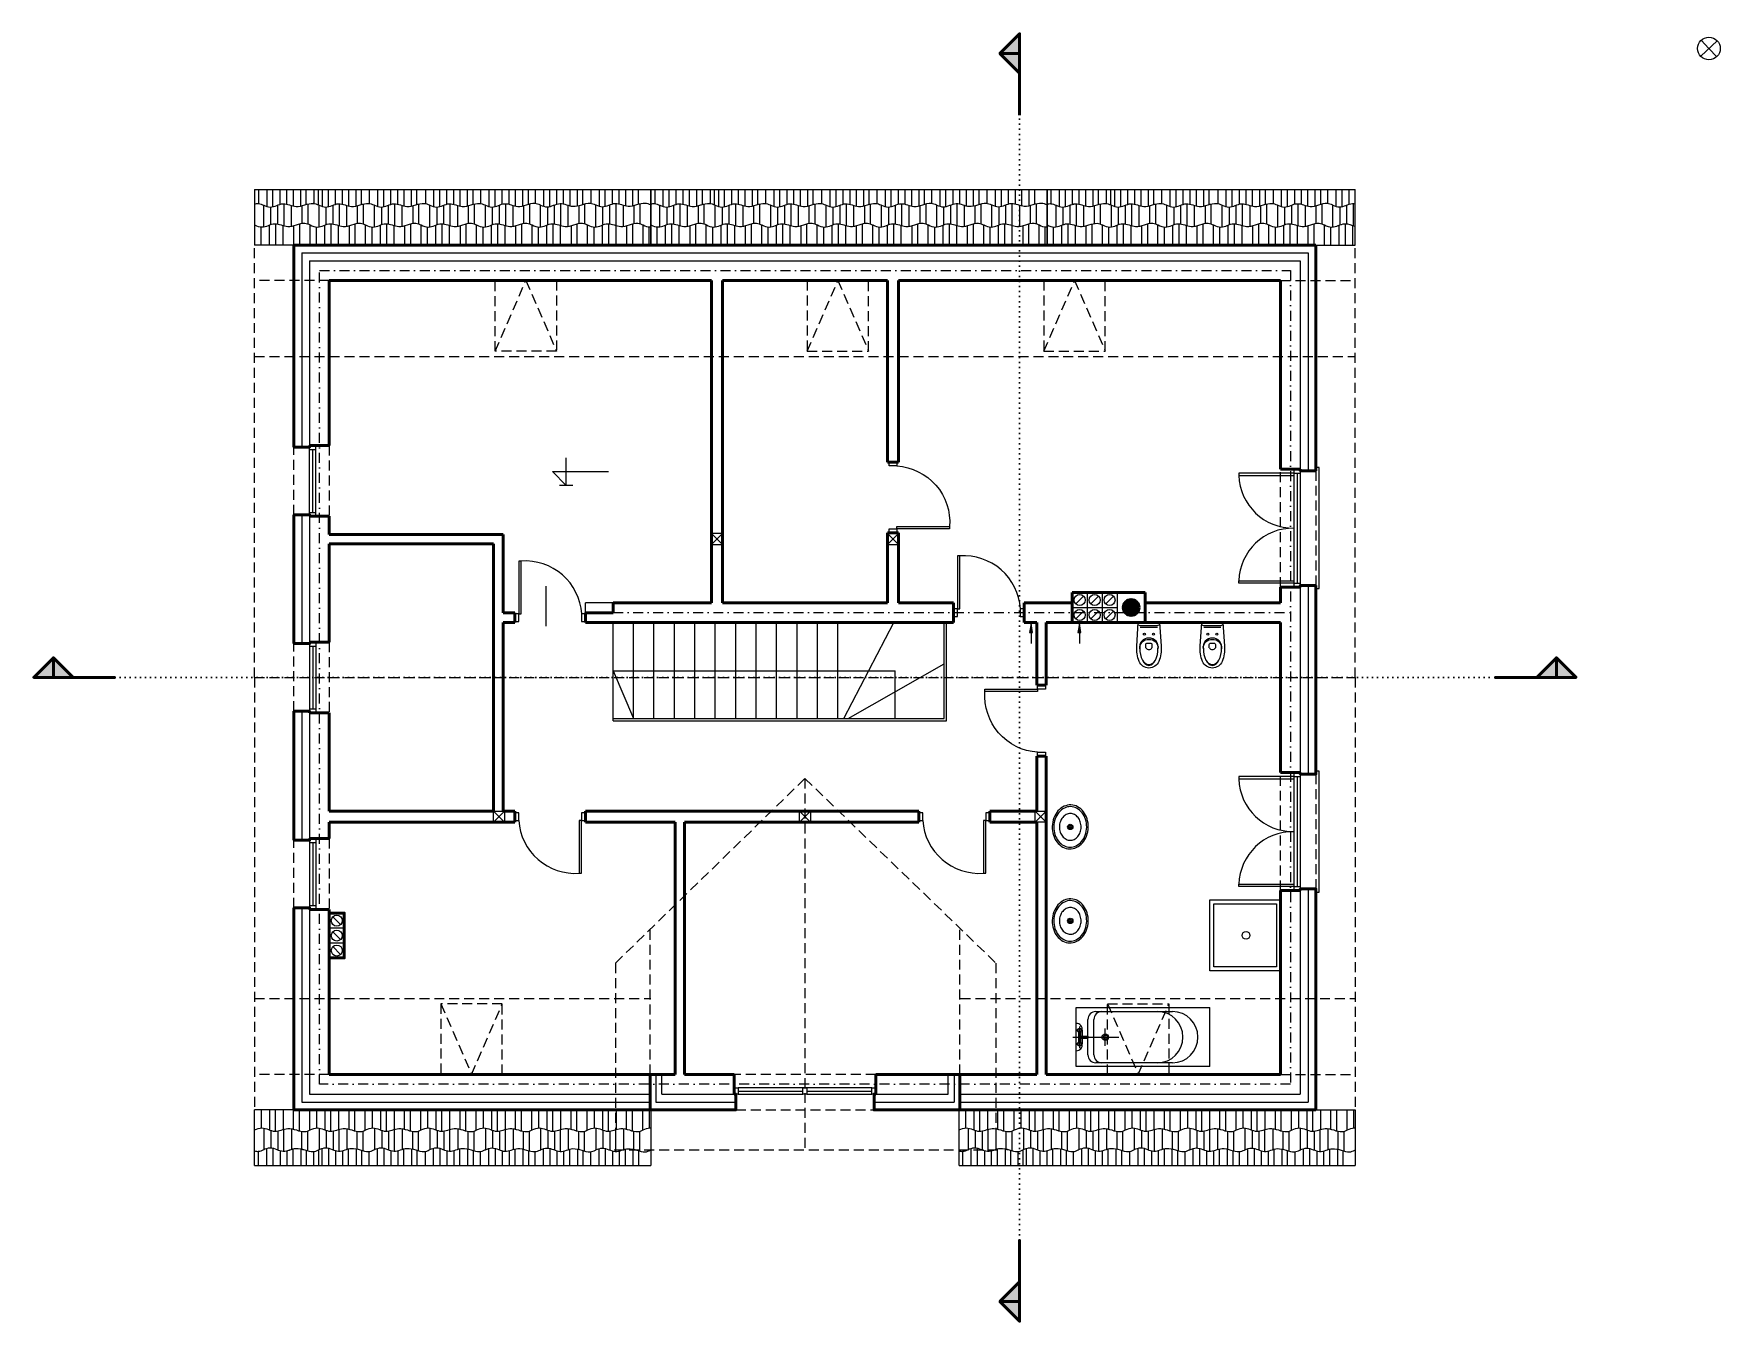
# Model space of a CAD drawing. Header units: millimetres. Extents: x 2435 to 7334, y 2827 to 6518.
# Drawn here: x 2435 to 4580, y 2827 to 4465 of the extents above; entities that cross this region are included whole.
import ezdxf

# ---------------------------------------------------------------- set-up
doc = ezdxf.new("R2010")
doc.units = ezdxf.units.MM
for name, pattern in [('DASHDOT', [25.4, 12.7, -6.35, 0, -6.35]), ('DASHED', [19.05, 12.7, -6.35]), ('DOT', [6.35, 0, -6.35])]:
    doc.linetypes.add(name, pattern=pattern)
doc.layers.add('A-meble', color=7, linetype='Continuous', lineweight=5, true_color=0x8a8a8a)
for name, color, linetype, lineweight in [('A-murowane', 6, 'Continuous', 50), ('A-osie', 7, 'DASHDOT', 5), ('A-p.widokowa', 5, 'Continuous', 15), ('A-p.widokowa-RefEdit0', 5, 'Continuous', 15), ('A-pod', 5, 'DASHED', 15), ('A-schody', 2, 'Continuous', 0), ('A-stolarka', 1, 'Continuous', 5), ('A-w.ocieplenie', 4, 'BATTING', 5), ('A-wykończenie', 4, 'Continuous', 5), ('A17_OPIS_WARSTW', 32, 'Continuous', 9), ('B-linia przekrojowa', 40, 'DOT', 30)]:
    doc.layers.add(name, color=color, linetype=linetype, lineweight=lineweight)
doc.layers.add('oznaczenia niedr', color=7, linetype='Continuous', lineweight=0, plot=False)
doc.layers.get('A17_OPIS_WARSTW').off()
doc.styles.add('APLUS', font='arial.ttf', dxfattribs={"width": 0.6})
doc.linetypes.add('BATTING', pattern='A,0.00254,-2.54,[134,ltypeshp.shx,S=2.54,R=0,X=-2.54,Y=0],-5.08,[134,ltypeshp.shx,S=2.54,R=180,X=2.54,Y=0],-2.54', length=10.16254)

# ---------------------------------------------------------------- blocks, each defined once
blk = doc.blocks.new('A$C4D3D61A9')
at = {"layer": 'A-stolarka'}
for points in [[(5, 5), (8, 5), (8, 72), (5, 72)], [(0, -5), (5, -5), (5, 5), (0, 5)], [(85, -5), (90, -5), (90, 5), (85, 5)]]:
    blk.add_lwpolyline(points, close=True, dxfattribs=at)
blk.add_arc((13.4, 0.4), 71.8, 3.6579, 94.2871, dxfattribs=at)
blk = doc.blocks.new('A$C386A056A')
at = {"layer": 'A-stolarka'}
for p, q in [((-25, 0), (-25, -90)), ((-17, 0), (-17, -90)), ((-25, -5), (-17, -5)), ((-21, -5), (-21, -85)), ((-25, -85), (-17, -85))]:
    blk.add_line(p, q, dxfattribs=at)
blk = doc.blocks.new('A$C228138E2')
at = {"layer": 'A-meble'}
for p, q in [((-2.4, -3.1), (2.2, -3.1)), ((-0.1, -5.4), (-0.1, -0.8))]:
    blk.add_line(p, q, dxfattribs=at)
at = {"layer": 'A-meble', "linetype": 'Continuous'}
for points in [[(-1, -31.1, 0.117634), (7.6, -29.3, 0.104469), (15.5, -23.4, 0.090016), (20.6, -14.7, 0.08192), (22.8, -3.8, 0.08192), (21.3, 7.2, 0.090016), (16.7, 16.1, 0.104469), (9.3, 22.6, 0.117634), (0.8, 24.9, 0.117634), (-7.8, 23.1, 0.104469), (-15.7, 17.2, 0.090016), (-20.8, 8.5, 0.08192), (-23, -2.4, 0.08192), (-21.5, -13.4, 0.090016), (-16.9, -22.4, 0.104469), (-9.5, -28.8, 0.117634)], [(-0.5, -28.9, 0.118622), (7.3, -27.1, 0.104678), (14.4, -21.6, 0.089562), (19, -13.5, 0.081185), (20.8, -3.4, 0.081185), (19.3, 6.7, 0.089562), (14.9, 14.9, 0.104678), (8, 20.7, 0.118622), (0.3, 22.7, 0.118622), (-7.5, 20.9, 0.104678), (-14.6, 15.3, 0.089562), (-19.2, 7.3, 0.081185), (-21, -2.8, 0.081185), (-19.5, -12.9, 0.089562), (-15.2, -21.1, 0.104678), (-8.2, -26.9, 0.118622)], [(-0.3, -20.1, 0.118283), (4.9, -18.9, 0.104607), (9.5, -15.2, 0.089718), (12.5, -9.9, 0.081436), (13.7, -3.3, 0.081436), (12.7, 3.4, 0.089718), (9.8, 8.8, 0.104607), (5.2, 12.6, 0.118283), (0.1, 13.9, 0.118283), (-5.1, 12.7, 0.104607), (-9.7, 9, 0.089718), (-12.7, 3.7, 0.081436), (-13.9, -3, 0.081436), (-12.9, -9.6, 0.089718), (-10, -15, 0.104607), (-5.4, -18.8, 0.118283)]]:
    blk.add_lwpolyline(points, format="xyb", close=True, dxfattribs=at)
at = {"layer": 'A-meble'}
for radius in [3.43, 2.29]:
    blk.add_circle((-0.1, -3.1), radius, dxfattribs=at)
blk = doc.blocks.new('A$C142B1280')
at = {"layer": 'A-stolarka'}
for p, q in [((-8, 150), (-8, 0)), ((-8, 145), (0, 145)), ((-4, 145), (-4, 5)), ((0, 150), (0, 0)), ((-8, 5), (0, 5))]:
    blk.add_line(p, q, dxfattribs=at)
blk = doc.blocks.new('A$C77EB5EB5')
at = {"layer": 'A-stolarka'}
for p, q in [((-5, 0), (-175, 0)), ((-175, -4), (-92.5, -4)), ((-175, -8), (-92.5, -8)), ((-87.5, -4), (-5, -4)), ((-87.5, -8), (-5, -8))]:
    blk.add_line(p, q, dxfattribs=at)
for points in [[(-180, 0), (-175, 0), (-175, -8), (-180, -8), (-180, 0)], [(-92.5, 0), (-87.5, 0), (-87.5, -8), (-92.5, -8), (-92.5, 0)], [(-5, 0), (0, 0), (0, -8), (-5, -8), (-5, 0)]]:
    blk.add_lwpolyline(points, dxfattribs=at)
blk = doc.blocks.new('A$C59F40237')
at = {"layer": 'A-p.widokowa-RefEdit0'}
for p, q in [((8.1, 25.6), (8.1, 2.6)), ((18.7, 25.6), (18.7, 0.2)), ((26.4, -1.5), (26.4, 25.6)), ((36.2, 25.6), (36.2, 0.7)), ((49.5, 1.1), (49.5, 25.6)), ((57, -1.2), (57, 25.6)), ((70.1, -0.2), (70.1, 25.6))]:
    blk.add_line(p, q, dxfattribs=at)
blk.add_open_spline([(0, 0), (3.1, 1.3), (11.6, 5), (25.6, -5.2), (40.3, 3.8), (49.5, 1.1), (53.2, 0), (56.8, -1.2), (62.8, -3.2), (68.4, -1), (70.6, 0)], degree=3, knots=[0, 0, 0, 0, 9.666865, 26.644915, 43.34195, 54.677882, 54.677882, 54.677882, 65.547939, 72.653896, 72.653896, 72.653896, 72.653896], dxfattribs=at)
blk = doc.blocks.new('A$C78BC5D11')
at = {"layer": 'A-p.widokowa'}
for p, q in [((0, 27.5), (0, 0)), ((9.1, 24.6), (9.1, 2.2)), ((17.8, 23.7), (17.8, -0.1)), ((25.5, -1.9), (25.5, 25.9)), ((35.3, 26.7), (35.3, 0.3)), ((48.6, 0.7), (48.6, 23.1)), ((56.1, -1.6), (56.1, 23.7))]:
    blk.add_line(p, q, dxfattribs=at)
blk.add_open_spline([(0, 0), (2.8, 1.2), (11, 4.4), (24.7, -5.6), (39.4, 3.5), (48.6, 0.7), (52.4, -0.4), (56, -1.6), (61.9, -3.5), (67.5, -1.4), (69.7, -0.4), (69.7, -0.4), (69.7, -0.4), (69.7, -0.4), (70, -0.2), (70.2, -0.1), (70.5, 0)], degree=3, knots=[73.574951, 73.574951, 73.574951, 73.574951, 82.320761, 99.298811, 115.995846, 127.331778, 127.331778, 127.331778, 138.201835, 145.307792, 145.307792, 145.307792, 145.332598, 145.332598, 145.332598, 146.160665, 146.160665, 146.160665, 146.160665], dxfattribs=at)
blk = doc.blocks.new('A$C3E720E91')
at = {"layer": 'A-p.widokowa'}
for p, q in [((15.4, -18.3), (15.4, 3.2)), ((23.3, 3.6), (23.3, -18.3)), ((32.4, 0.5), (32.4, -18.3)), ((41.1, 0.4), (41.1, -18.4)), ((48.9, -18.3), (48.9, 2.6)), ((58.6, 2.7), (58.6, -18.3)), ((65.6, 0.7), (65.6, -18.3)), ((4.9, -18.3), (4.9, -0.4))]:
    blk.add_line(p, q, dxfattribs=at)
blk = doc.blocks.new('A$C23497A29')
at = {"layer": 'A-p.widokowa'}
for p, q in [((50, 0), (0, 0)), ((0, -70.6), (0, 0)), ((8.1, 0), (8.1, -23)), ((18.7, 0), (18.7, -25.4)), ((26.4, -27.2), (26.4, 0)), ((36.2, 0), (36.2, -24.9)), ((49.5, -24.5), (49.5, 0)), ((57, -26.8), (57, 0)), ((70.1, -25.8), (70.1, 0)), ((501.8, 0), (501.8, -23)), ((504, 0), (504, -70.6)), ((4.9, -70.6), (4.9, -52.7)), ((15.4, -70.6), (15.4, -49.1)), ((23.3, -48.8), (23.3, -70.6)), ((32.4, -51.8), (32.4, -70.6)), ((41.1, -52), (41.1, -70.8)), ((48.9, -70.6), (48.9, -49.7)), ((58.6, -49.6), (58.6, -70.6)), ((65.6, -51.6), (65.6, -70.6)), ((81.1, -51), (81.1, -70.6)), ((0, -70.6), (504, -70.6))]:
    blk.add_line(p, q, dxfattribs=at)
for points, knots in [([(0, -25.6), (3.1, -24.3), (11.6, -20.7), (25.6, -30.8), (40.3, -21.8), (49.5, -24.5), (53.2, -25.6), (56.8, -26.8), (62.8, -28.8), (68.4, -26.7), (70.6, -25.6)], [0, 0, 0, 0, 9.666865, 26.644915, 43.34195, 54.677882, 54.677882, 54.677882, 65.547939, 72.653896, 72.653896, 72.653896, 72.653896]), ([(494.2, -25.6), (496.8, -24.3), (500.2, -22.8), (503.7, -23), (504, -23)], [0, 0, 0, 0, 9.666865, 10.690457, 10.690457, 10.690457, 10.690457]), ([(0, -52.3), (1.6, -52.7), (5.5, -53.1), (9.3, -51.7), (11.5, -50.6), (11.5, -50.6), (11.5, -50.6), (11.5, -50.6), (11.7, -50.5), (12, -50.4), (12.2, -50.2)], [133.300499, 133.300499, 133.300499, 133.300499, 138.201835, 145.307792, 145.307792, 145.307792, 145.332598, 145.332598, 145.332598, 146.160665, 146.160665, 146.160665, 146.160665]), ([(11.5, -50.6), (14.2, -49.4), (22.5, -46.2), (36.2, -56.2), (50.9, -47.2), (60.1, -49.9), (63.8, -51), (67.4, -52.2), (73.4, -54.2), (79, -52), (81.2, -51), (81.2, -51), (81.2, -51), (81.2, -51), (81.4, -50.9), (81.7, -50.7), (82, -50.6)], [73.574951, 73.574951, 73.574951, 73.574951, 82.320761, 99.298811, 115.995846, 127.331778, 127.331778, 127.331778, 138.201835, 145.307792, 145.307792, 145.307792, 145.332598, 145.332598, 145.332598, 146.160665, 146.160665, 146.160665, 146.160665])]:
    blk.add_open_spline(points, degree=3, knots=knots, dxfattribs=at)
for p in [(70.6, -25.6), (141.2, -25.6), (211.8, -25.6), (282.4, -25.6), (353, -25.6), (423.6, -25.6)]:
    blk.add_blockref('A$C59F40237', p, dxfattribs=at)
at = {"layer": 'A-schody'}
for name, p in [('A$C78BC5D11', (11.5, -50.6)), ('A$C78BC5D11', (82, -50.6)), ('A$C78BC5D11', (152.5, -50.6)), ('A$C78BC5D11', (223, -50.6)), ('A$C78BC5D11', (293.5, -50.7)), ('A$C78BC5D11', (363.7, -50.9)), ('A$C78BC5D11', (433.9, -51)), ('A$C3E720E91', (70.5, -52.1)), ('A$C3E720E91', (140.9, -52.3)), ('A$C3E720E91', (212.3, -52.3)), ('A$C3E720E91', (282.6, -52.3)), ('A$C3E720E91', (352, -52.4)), ('A$C3E720E91', (422.7, -52.4))]:
    blk.add_blockref(name, p, dxfattribs=at)
blk = doc.blocks.new('A$C3D9378BC')
at = {"layer": 'A-p.widokowa'}
h = blk.add_hatch(color=256, dxfattribs=at)
h.dxf.hatch_style = 1
h.paths.add_polyline_path([(2, 25), (0, 14.1), (3.9, 14.1)])
blk.add_lwpolyline([(3.9, 14.1), (2, 25), (0, 14.1)], close=True, dxfattribs=at)
blk.add_lwpolyline([(2, 14.1), (2, 0)], dxfattribs=at)
blk = doc.blocks.new('A$C1D237BEF')
at = {"layer": 'A-meble'}
for p, q in [((0, 0), (0, 75)), ((0, 75), (170, 75)), ((25, 70), (122.5, 70)), ((170, 0), (170, 75)), ((3.1, 43.6), (3.1, 31.4)), ((4.4, 51.1), (4.4, 23.5)), ((5.6, 43.6), (5.6, 31.4)), ((7.7, 46.2), (7.7, 38.7)), ((15, 15), (15, 60)), ((22.7, 15), (22.7, 60)), ((37.1, 26.5), (37.1, 48.5)), ((-4.1, 37.5), (54.4, 37.5)), ((5.6, 38.7), (15, 38.7)), ((5.6, 36.2), (15, 36.2)), ((7.7, 36.2), (7.7, 28.9)), ((15, 38.7), (15, 36.2)), ((170, 0), (0, 0)), ((122.5, 5), (25, 5))]:
    blk.add_line(p, q, dxfattribs=at)
for centre, radius in [((4.4, 46.1), 2.76), ((4.4, 46.1), 1.99), ((4.4, 28.9), 2.76), ((4.4, 28.9), 1.99), ((37.1, 37.5), 4.11), ((37.1, 37.5), 2.57)]:
    blk.add_circle(centre, radius, dxfattribs=at)
for centre, radius, start, end in [((25, 60), 10, 90, 180), ((32.7, 60), 10, 90, 180), ((103.4, 37.5), 32.5, 270, 90), ((122.5, 37.5), 32.5, 270, 90), ((0.3, 47.4), 7.5, 350.4581, 92.3604), ((0.3, 27.7), 7.5, 267.6396, 9.5419), ((25, 15), 10, 180, 270), ((32.7, 15), 10, 180, 270)]:
    blk.add_arc(centre, radius, start, end, dxfattribs=at)
blk = doc.blocks.new('A$C7B764E71')
at = {"layer": 'A-meble'}
for points in [[(-90, 0), (-90, 90), (0, 90), (0, 0)], [(-85, 5), (-85, 85), (-5, 85), (-5, 5)]]:
    blk.add_lwpolyline(points, close=True, dxfattribs=at)
blk.add_circle((-43.9, 45), 5, dxfattribs=at)
at = {"layer": 'A-meble', "style": 'APLUS', "width": 0.8, "flags": 9}
blk.add_attdef('ESTCODE', (-90, 90), '', height=0.0213, dxfattribs=at)
blk = doc.blocks.new('A$C19D832B9')
at = {"layer": 'A-meble'}
blk.add_lwpolyline([(49.5, -12.6, -0.108747), (30.3, -15.5), (0, -13.5), (0, 13.5), (30.3, 15.5, -0.108747), (49.5, 12.6, -0.297002), (58.1, 0, -0.297002)], format="xyb", close=True, dxfattribs=at)
for points in [[(2.9, -13.7), (3.8, -11.4, 0.092626), (3.9, -10.6), (3.9, 10.3, 0.110215), (3.7, 11.1), (2.5, 13.7)], [(33.4, -11.5, 0.140223), (47.8, -8.2, 0.280577), (53.5, 0, 0.280577), (47.8, 8.2, 0.140223), (33.4, 11.5, 0.496783), (19.9, 0, 0.496783), (33.4, -11.5, -0.492052), (21.8, 0, -0.492052), (33.4, 11.5)], [(32.2, -3.9), (28.2, -3.9, -0.414214), (26.2, -1.9), (26.2, 0), (26.2, 1.8, -0.414214), (28.2, 3.8), (32.2, 3.8)], [(47.6, -8.4, 0.255814), (54.7, 0, 0.255814), (47.6, 8.4)]]:
    blk.add_lwpolyline(points, format="xyb", dxfattribs=at)
blk.add_lwpolyline([(6.1, -11), (6.1, 10.7)], dxfattribs=at)
for centre in [(14.8, 5.8), (14.8, -5.8)]:
    blk.add_circle(centre, 1.28, dxfattribs=at)
blk.add_arc((30.4, 0), 4.2, 294.6859, 65.3141, dxfattribs=at)
blk = doc.blocks.new('A$C206D636A')
at = {"layer": 'A-murowane'}
h = blk.add_hatch(color=256, dxfattribs=at)
h.dxf.hatch_style = 1
h.paths.add_polyline_path([(-180, -416, 1), (-200, -416, 0.178765), (-197.6, -422.5), (-182.4, -422.5, 0.178765)])
h.paths.add_polyline_path([(-182.4, -422.5), (-197.6, -422.5, 0.460566)])
for p, q in [((-265, -397), (-265, -435)), ((-265, -397), (-172, -397)), ((-172, -397), (-172, -435))]:
    blk.add_line(p, q, dxfattribs=at)
blk.add_circle((-190, -416), 10, dxfattribs=at)
at = {"layer": 'A-p.widokowa'}
for p, q in [((-260.4, -411.4), (-250.6, -401.6)), ((-246, -397), (-246, -435)), ((-241.4, -411.4), (-231.6, -401.6)), ((-227, -397), (-227, -435)), ((-222.4, -411.4), (-212.6, -401.6)), ((-208, -397), (-208, -435)), ((-265, -416), (-208, -416)), ((-260.4, -430.4), (-250.6, -420.6)), ((-241.4, -430.4), (-231.6, -420.6)), ((-222.4, -430.4), (-212.6, -420.6))]:
    blk.add_line(p, q, dxfattribs=at)
for centre in [(-255.5, -406.5), (-236.5, -406.5), (-217.5, -406.5), (-255.5, -425.5), (-236.5, -425.5), (-217.5, -425.5)]:
    blk.add_circle(centre, 7, dxfattribs=at)
blk = doc.blocks.new('A$C0FE335D2')
at = {"layer": 'A-p.widokowa'}
for p, q in [((0, 0), (14, -14)), ((0, -14), (14, 0))]:
    blk.add_line(p, q, dxfattribs=at)
blk.add_lwpolyline([(0, 0), (14, 0), (14, -14), (0, -14), (0, 0)], dxfattribs=at)
blk = doc.blocks.new('A$C560A2D75')
at = {"layer": 'A-murowane'}
h = blk.add_hatch(color=256, dxfattribs=at)
h.dxf.hatch_style = 1
h.paths.add_polyline_path([(-78.5, 25), (-53.5, 0), (-103.5, 0)])
blk.add_line((-103.5, 0), (0, 0), dxfattribs=at)
blk.add_lwpolyline([(-78.5, 0), (-78.5, 25), (-53.5, 0), (-103.5, 0), (-78.5, 25)], dxfattribs=at)
blk = doc.blocks.new('A$C7E556D42')
at = {"layer": 'B-linia przekrojowa'}
for p, q in [((-877, -1515.3), (-877, 18.8)), ((-2027.5, -800), (-272.5, -800))]:
    blk.add_line(p, q, dxfattribs=at)
at = {"layer": 'A17_OPIS_WARSTW', "xscale": -1, "rotation": 90}
blk.add_blockref('A$C560A2D75', (-877, -84.7), dxfattribs=at)
at = {"layer": 'A17_OPIS_WARSTW'}
blk.add_blockref('A$C560A2D75', (-2027.5, -800), dxfattribs=at)
at = {"layer": 'A17_OPIS_WARSTW', "xscale": -1}
blk.add_blockref('A$C560A2D75', (-272.5, -800), dxfattribs=at)
at = {"layer": 'A17_OPIS_WARSTW', "rotation": 90}
blk.add_blockref('A$C560A2D75', (-877, -1515.3), dxfattribs=at)
blk = doc.blocks.new('A$C443F3476')
at = {"layer": 'A-p.widokowa'}
for p, q in [((19, 57), (0, 57)), ((4.6, 52.4), (14.4, 42.6)), ((19, 57), (19, 0)), ((19, 38), (0, 38)), ((4.6, 33.4), (14.4, 23.6)), ((19, 19), (0, 19)), ((19, 0), (0, 0)), ((4.6, 14.4), (14.4, 4.6))]:
    blk.add_line(p, q, dxfattribs=at)
for centre in [(9.5, 47.5), (9.5, 28.5), (9.5, 9.5)]:
    blk.add_circle(centre, 7, dxfattribs=at)

msp = doc.modelspace()

# ---------------------------------------------------------------- linework, layer by layer
for p, q in [((2810.7, 4151.1), (2810.7, 4151.1)), ((3094.5, 3907.9), (3112, 3890.4)), ((3094.5, 3907.9), (3165.8, 3907.9)), ((3112, 3890.4), (3112, 3925.4)), ((3120.3, 3890.4), (3103.7, 3890.4))]:
    msp.add_line(p, q)
at = {"layer": 'A-murowane'}
for p, q in [((2765.7, 4196.1), (4065.7, 4196.1)), ((2765.7, 4196.1), (2765.7, 3939.1)), ((2810.7, 4151.1), (3296.7, 4151.1)), ((2810.7, 4151.1), (2810.7, 3941.1)), ((3296.7, 4151.1), (3296.7, 3741.1)), ((3310.7, 4151.1), (3310.7, 3741.1)), ((3310.7, 4151.1), (3520.7, 4151.1)), ((3520.7, 4151.1), (3520.7, 3920.1)), ((3534.7, 4151.1), (3534.7, 3920.1)), ((3534.7, 4151.1), (4020.7, 4151.1)), ((4020.7, 4151.1), (4020.7, 3911.1)), ((2785.7, 3941.1), (2810.7, 3941.1)), ((3520.7, 3920.1), (3534.7, 3920.1)), ((4020.7, 3911.1), (4045.7, 3911.1)), ((2765.7, 3853.1), (2765.7, 3689.1)), ((2785.7, 3851.1), (2810.7, 3851.1)), ((2810.7, 3851.1), (2810.7, 3828.1)), ((2810.7, 3828.1), (3031.7, 3828.1)), ((3031.7, 3828.1), (3031.7, 3728.1)), ((3520.7, 3830.1), (3520.7, 3741.1)), ((3520.7, 3830.1), (3534.7, 3830.1)), ((3534.7, 3830.1), (3534.7, 3741.1)), ((2810.7, 3816.1), (3019.7, 3816.1)), ((2810.7, 3816.1), (2810.7, 3691.1)), ((3019.7, 3816.1), (3019.7, 3476.1)), ((4020.7, 3761.1), (4045.7, 3761.1)), ((4020.7, 3761.1), (4020.7, 3741.1)), ((3171.7, 3741.1), (3171.7, 3728.1)), ((3171.7, 3741.1), (3296.7, 3741.1)), ((3310.7, 3741.1), (3520.7, 3741.1)), ((3534.7, 3741.1), (3604.7, 3741.1)), ((3604.7, 3741.1), (3604.7, 3716.1)), ((3694.7, 3741.1), (3694.7, 3716.1)), ((3694.7, 3741.1), (3755.7, 3741.1)), ((3848.7, 3741.1), (4020.7, 3741.1)), ((3031.7, 3728.1), (3046.7, 3728.1)), ((3031.7, 3716.1), (3046.7, 3716.1)), ((3031.7, 3716.1), (3031.7, 3476.1)), ((3046.7, 3728.1), (3046.7, 3716.1)), ((3136.7, 3728.1), (3171.7, 3728.1)), ((3136.7, 3728.1), (3136.7, 3716.1)), ((3136.7, 3716.1), (3171.7, 3716.1)), ((3171.7, 3716.1), (3604.7, 3716.1)), ((3694.7, 3716.1), (3710.7, 3716.1)), ((3710.7, 3716.1), (3710.7, 3636.1)), ((3722.7, 3716.1), (3722.7, 3636.1)), ((3722.7, 3716.1), (4020.7, 3716.1)), ((4020.7, 3716.1), (4020.7, 3525.1)), ((2785.7, 3691.1), (2810.7, 3691.1)), ((3710.7, 3636.1), (3722.7, 3636.1)), ((2765.7, 3603.1), (2765.7, 3439.1)), ((2785.7, 3601.1), (2810.7, 3601.1)), ((2810.7, 3601.1), (2810.7, 3476.1)), ((3710.7, 3546.1), (3710.7, 3476.1)), ((3710.7, 3546.1), (3722.7, 3546.1)), ((3722.7, 3546.1), (3722.7, 3141.1)), ((4020.7, 3525.1), (4045.7, 3525.1)), ((2810.7, 3476.1), (3019.7, 3476.1)), ((3031.7, 3476.1), (3046.7, 3476.1)), ((3046.7, 3476.1), (3046.7, 3462.1)), ((3136.7, 3476.1), (3560.7, 3476.1)), ((3136.7, 3476.1), (3136.7, 3462.1)), ((3560.7, 3476.1), (3560.7, 3462.1)), ((3650.7, 3476.1), (3710.7, 3476.1)), ((3650.7, 3476.1), (3650.7, 3462.1)), ((2810.7, 3462.1), (3046.7, 3462.1)), ((2810.7, 3462.1), (2810.7, 3441.1)), ((3136.7, 3462.1), (3250.7, 3462.1)), ((3250.7, 3462.1), (3250.7, 3141.1)), ((3262.7, 3462.1), (3560.7, 3462.1)), ((3262.7, 3462.1), (3262.7, 3141.1)), ((3650.7, 3462.1), (3710.7, 3462.1)), ((3710.7, 3462.1), (3710.7, 3141.1)), ((2785.7, 3441.1), (2810.7, 3441.1)), ((4020.7, 3375.1), (4020.7, 3141.1)), ((4020.7, 3375.1), (4045.7, 3375.1)), ((2765.7, 3353.1), (2765.7, 3096.1)), ((2785.7, 3351.1), (2810.7, 3351.1)), ((2810.7, 3351.1), (2810.7, 3141.1)), ((2810.7, 3141.1), (3250.7, 3141.1)), ((3218.7, 3096.1), (3218.7, 3141.1)), ((3262.7, 3141.1), (3325.7, 3141.1)), ((3325.7, 3141.1), (3325.7, 3116.1)), ((3505.7, 3141.1), (3710.7, 3141.1)), ((3505.7, 3141.1), (3505.7, 3116.1)), ((3612.7, 3096.1), (3612.7, 3141.1)), ((3722.7, 3141.1), (4020.7, 3141.1))]:
    msp.add_line(p, q, dxfattribs=at)
for points in [[(4065.7, 3909.1), (4065.7, 4196.1)], [(2785.7, 3941.1), (2785.7, 3939.1), (2765.7, 3939.1)], [(4045.7, 3911.1), (4045.7, 3909.1), (4065.7, 3909.1)], [(2785.7, 3851.1), (2785.7, 3853.1), (2765.7, 3853.1)], [(4045.7, 3525.1), (4045.7, 3523.1), (4065.7, 3523.1), (4065.7, 3763.1)], [(4045.7, 3761.1), (4045.7, 3763.1), (4065.7, 3763.1)], [(2785.7, 3691.1), (2785.7, 3689.1), (2765.7, 3689.1)], [(2785.7, 3601.1), (2785.7, 3603.1), (2765.7, 3603.1)], [(2785.7, 3441.1), (2785.7, 3439.1), (2765.7, 3439.1)], [(4045.7, 3375.1), (4045.7, 3377.1), (4065.7, 3377.1), (4065.7, 3096.1)], [(2785.7, 3351.1), (2785.7, 3353.1), (2765.7, 3353.1)], [(2810.7, 3346.3), (2829.7, 3346.3), (2829.7, 3289.3), (2810.7, 3289.3)], [(3325.7, 3116.1), (3327.7, 3116.1), (3327.7, 3096.1), (2765.7, 3096.1)], [(3505.7, 3116.1), (3503.7, 3116.1), (3503.7, 3096.1), (4065.7, 3096.1)]]:
    msp.add_lwpolyline(points, dxfattribs=at)
at = {"layer": 'A-osie'}
for p, q in [((2798.2, 3128.6), (2798.2, 4163.6)), ((2798.2, 4163.6), (4033.2, 4163.6)), ((4033.2, 4163.6), (4033.2, 3128.6)), ((3171.7, 3728.6), (4033.2, 3728.6)), ((4033.2, 3128.6), (2798.2, 3128.6))]:
    msp.add_line(p, q, dxfattribs=at)
at = {"layer": 'A-p.widokowa'}
for p, q in [((3723.7, 4266.7), (4115.7, 4266.7)), ((3723.7, 4266.7), (3723.7, 4196.1)), ((3728.5, 4266.7), (3728.5, 4248.8)), ((3739, 4266.7), (3739, 4245.2)), ((3747, 4244.8), (3747, 4266.7)), ((3756.1, 4247.9), (3756.1, 4266.7)), ((3764.7, 4248), (3764.7, 4266.8)), ((3772.5, 4266.7), (3772.5, 4245.8)), ((3782.3, 4245.7), (3782.3, 4266.7)), ((3789.3, 4247.6), (3789.3, 4266.7)), ((3804.8, 4247.1), (3804.8, 4266.7)), ((4080.5, 4266.7), (4080.5, 4248.8)), ((4091, 4266.7), (4091, 4245.2)), ((4099, 4244.8), (4099, 4266.7)), ((4108.1, 4247.9), (4108.1, 4266.7)), ((4112.9, 4248.8), (4112.9, 4221)), ((4115.7, 4196.1), (4115.7, 4266.7)), ((4087.3, 4219.4), (4087.3, 4246.9)), ((4096.5, 4222.4), (4096.5, 4244.7)), ((4105.1, 4223.2), (4105.1, 4247.1)), ((3731.8, 4196.1), (3731.8, 4219.1)), ((3742.3, 4196.1), (3742.3, 4221.4)), ((3750.1, 4223.2), (3750.1, 4196.1)), ((3759.9, 4196.1), (3759.9, 4221)), ((3773.2, 4220.6), (3773.2, 4196.1)), ((3780.6, 4222.9), (3780.6, 4196.1)), ((3793.8, 4221.9), (3793.8, 4196.1)), ((3773.7, 4196.1), (3723.7, 4196.1)), ((4065.7, 4196.1), (4115.7, 4196.1)), ((4065.7, 3096.1), (4115.7, 3096.1))]:
    msp.add_line(p, q, dxfattribs=at)
for points in [[(4065.7, 3763.1), (4065.7, 3759.1), (4069.7, 3759.1), (4069.7, 3909.1), (4069.7, 3913.1), (4065.7, 3913.1)], [(4065.7, 3377.1), (4065.7, 3373.1), (4069.7, 3373.1), (4069.7, 3523.1), (4069.7, 3527.1), (4065.7, 3527.1)]]:
    msp.add_lwpolyline(points, dxfattribs=at)
for points, knots in [([(3723.7, 4248.4), (3725.3, 4248.7), (3729.2, 4249.1), (3732.9, 4247.7), (3735.1, 4246.7), (3735.1, 4246.7), (3735.1, 4246.7), (3735.1, 4246.7), (3735.4, 4246.5), (3735.7, 4246.4), (3735.9, 4246.3)], [133.300499, 133.300499, 133.300499, 133.300499, 138.201835, 145.307792, 145.307792, 145.307792, 145.332598, 145.332598, 145.332598, 146.160665, 146.160665, 146.160665, 146.160665]), ([(3735.1, 4246.7), (3737.9, 4245.5), (3746.1, 4242.3), (3759.9, 4252.2), (3774.5, 4243.2), (3783.7, 4246), (3787.5, 4247.1), (3791.1, 4248.2), (3797, 4250.2), (3802.6, 4248.1), (3804.8, 4247.1), (3804.8, 4247.1), (3804.8, 4247), (3804.8, 4247), (3805.1, 4246.9), (3805.4, 4246.8), (3805.6, 4246.7)], [73.574951, 73.574951, 73.574951, 73.574951, 82.320761, 99.298811, 115.995846, 127.331778, 127.331778, 127.331778, 138.201835, 145.307792, 145.307792, 145.307792, 145.332598, 145.332598, 145.332598, 146.160665, 146.160665, 146.160665, 146.160665]), ([(4087.3, 4246.9), (4090.1, 4245.7), (4098.4, 4242.5), (4107.8, 4249.4), (4114.5, 4248.8), (4115.7, 4248.6)], [73.574951, 73.574951, 73.574951, 73.574951, 82.320761, 99.298811, 102.849664, 102.849664, 102.849664, 102.849664]), ([(3723.7, 4221.7), (3726.8, 4220.4), (3735.3, 4216.7), (3749.3, 4226.9), (3764, 4217.8), (3773.2, 4220.6), (3776.9, 4221.7), (3780.5, 4222.9), (3786.5, 4224.8), (3792.1, 4222.7), (3794.3, 4221.7)], [0, 0, 0, 0, 9.666865, 26.644915, 43.34195, 54.677882, 54.677882, 54.677882, 65.547939, 72.653896, 72.653896, 72.653896, 72.653896])]:
    msp.add_open_spline(points, degree=3, knots=knots, dxfattribs=at)
at = {"layer": 'A-p.widokowa-RefEdit0'}
for p, q in [((4084.7, 4196.1), (4084.7, 4219.1)), ((4095.3, 4196.1), (4095.3, 4221.4)), ((4103.1, 4223.2), (4103.1, 4196.1)), ((4112.8, 4196.1), (4112.8, 4221))]:
    msp.add_line(p, q, dxfattribs=at)
msp.add_open_spline([(4076.6, 4221.7), (4079.7, 4220.4), (4088.3, 4216.7), (4101.3, 4226.1), (4111.2, 4221.2), (4115.7, 4220.2)], degree=3, knots=[0, 0, 0, 0, 9.666865, 26.644915, 40.231997, 40.231997, 40.231997, 40.231997], dxfattribs=at)
at = {"layer": 'A-pod'}
for p, q in [((2715.7, 3646.1), (2715.7, 4196.1)), ((4115.7, 3646.1), (4115.7, 4196.1)), ((2810.7, 4151.1), (2715.7, 4151.1)), ((4020.7, 4151.1), (4115.7, 4151.1)), ((2715.7, 4054.4), (4115.7, 4054.4)), ((2765.7, 3853.1), (2765.7, 3939.1)), ((2810.7, 3941.1), (2810.7, 3851.1)), ((4020.7, 3761.1), (4020.7, 3911.1)), ((4065.7, 3909.1), (4065.7, 3763.1)), ((2810.7, 3691.1), (2810.7, 3601.1)), ((2765.7, 3603.1), (2765.7, 3689.1)), ((2715.7, 3646.1), (2715.7, 3096.1)), ((2715.7, 3646.1), (4115.7, 3646.1)), ((4115.7, 3646.1), (4115.7, 3096.1)), ((4020.7, 3375.1), (4020.7, 3525.1)), ((4065.7, 3523.1), (4065.7, 3377.1)), ((3174.7, 3282.8), (3415.7, 3517.6)), ((3415.7, 3517.6), (3658.7, 3282.8)), ((3415.7, 3517.6), (3415.7, 3045.7)), ((2765.7, 3353.1), (2765.7, 3439.1)), ((2810.7, 3441.1), (2810.7, 3351.1)), ((3218.7, 3141.1), (3218.7, 3325.7)), ((3612.7, 3141.1), (3612.7, 3327.3)), ((3174.7, 3282.8), (3174.7, 3051.9)), ((3658.7, 3282.8), (3658.7, 3045.4)), ((2715.7, 3237.7), (3219.7, 3237.7)), ((3613.7, 3237.7), (4115.7, 3237.7)), ((2810.7, 3141.1), (2715.7, 3141.1)), ((3505.7, 3141.1), (3325.7, 3141.1)), ((4020.7, 3141.1), (4115.7, 3141.1)), ((3327.7, 3096.1), (3503.7, 3096.1)), ((3173.1, 3045.4), (3660.3, 3045.4))]:
    msp.add_line(p, q, dxfattribs=at)
for points in [[(3021.7, 4061.1), (3021.7, 4151.1), (3099.7, 4151.1), (3099.7, 4061.1)], [(3496.7, 4061.1), (3496.7, 4151.1), (3418.7, 4151.1), (3418.7, 4061.1)], [(3797.7, 4061.1), (3797.7, 4151.1), (3719.7, 4151.1), (3719.7, 4061.1)], [(2952.7, 3231.1), (2952.7, 3141.1), (3030.7, 3141.1), (3030.7, 3231.1)], [(3878.7, 3231.1), (3878.7, 3141.1), (3800.7, 3141.1), (3800.7, 3231.1)]]:
    msp.add_lwpolyline(points, close=True, dxfattribs=at)
for points in [[(3021.7, 4061.1), (3060.7, 4151.1), (3099.7, 4061.1)], [(3418.7, 4061.1), (3457.7, 4151.1), (3496.7, 4061.1)], [(3719.7, 4061.1), (3758.7, 4151.1), (3797.7, 4061.1)], [(2952.7, 3231.1), (2991.7, 3141.1), (3030.7, 3231.1)], [(3800.7, 3231.1), (3839.7, 3141.1), (3878.7, 3231.1)]]:
    msp.add_lwpolyline(points, dxfattribs=at)
at = {"layer": 'A-schody'}
for p, q in [((3171.7, 3591.1), (3171.7, 3716.1)), ((3197.7, 3594.1), (3197.7, 3716.1)), ((3223.7, 3594.1), (3223.7, 3716.1)), ((3249.7, 3594.1), (3249.7, 3716.1)), ((3275.7, 3594.1), (3275.7, 3716.1)), ((3301.7, 3594.1), (3301.7, 3716.1)), ((3327.7, 3594.1), (3327.7, 3716.1)), ((3353.7, 3594.1), (3353.7, 3716.1)), ((3379.7, 3594.1), (3379.7, 3716.1)), ((3405.7, 3594.1), (3405.7, 3716.1)), ((3431.7, 3594.1), (3431.7, 3716.1)), ((3457.7, 3594.1), (3457.7, 3716.1)), ((3465, 3594.1), (3528.8, 3716.1)), ((3592.7, 3594.1), (3592.7, 3716.1)), ((3595.7, 3591.1), (3595.7, 3716.1)), ((3171.7, 3654.6), (3530.7, 3654.6)), ((3171.7, 3654.6), (3197.7, 3594.1)), ((3470.7, 3594.1), (3592.7, 3663.4)), ((3530.7, 3594.1), (3530.7, 3654.6)), ((3171.7, 3594.1), (3592.7, 3594.1)), ((3171.7, 3591.1), (3595.7, 3591.1)), ((3470.7, 3594.1), (3592.7, 3594.1)), ((2765.7, 3141.1), (2765.7, 3096.1))]:
    msp.add_line(p, q, dxfattribs=at)
at = {"layer": 'A-stolarka'}
for p, q in [((3086.7, 3711.2), (3086.7, 3762.2)), ((3136.7, 3728.1), (3136.7, 3741.1)), ((3171.7, 3741.1), (3136.7, 3741.1))]:
    msp.add_line(p, q, dxfattribs=at)
for points in [[(4037.7, 3906.1), (3967.7, 3906.1), (3967.7, 3903.1), (4037.7, 3903.1)], [(4037.7, 3766.1), (3967.7, 3766.1), (3967.7, 3769.1), (4037.7, 3769.1)], [(4037.7, 3520.1), (3967.7, 3520.1), (3967.7, 3517.1), (4037.7, 3517.1)], [(4037.7, 3380.1), (3967.7, 3380.1), (3967.7, 3383.1), (4037.7, 3383.1)]]:
    msp.add_lwpolyline(points, dxfattribs=at)
for centre, start, end in [((4036.5, 3904.9), 181.5298, 270.9791), ((4036.5, 3767.2), 89.0209, 178.4702), ((4036.5, 3518.9), 181.5298, 270.9791), ((4036.5, 3381.2), 89.0209, 178.4702)]:
    msp.add_arc(centre, 68.8, start, end, dxfattribs=at)
at = {"layer": 'A-w.ocieplenie'}
for p, q in [((2775.7, 4186.1), (4055.7, 4186.1)), ((2775.7, 4186.1), (2775.7, 3941.1)), ((4055.7, 4186.1), (4055.7, 3911.1)), ((2775.7, 3851.1), (2775.7, 3691.1)), ((4055.7, 3761.1), (4055.7, 3525.1)), ((2775.7, 3601.1), (2775.7, 3441.1)), ((4055.7, 3375.1), (4055.7, 3106.1)), ((2775.7, 3351.1), (2775.7, 3106.1)), ((2775.7, 3106.1), (3219.7, 3106.1)), ((3226.2, 3106.1), (3325.7, 3106.1)), ((3505.7, 3106.1), (3605.4, 3106.1)), ((3612.7, 3106.1), (4055.7, 3106.1))]:
    msp.add_line(p, q, dxfattribs=at)
at = {"layer": 'A-w.ocieplenie', "ltscale": 0.7}
for p, q in [((3226.2, 3141.1), (3226.2, 3106.1)), ((3605.4, 3141.1), (3605.4, 3106.1))]:
    msp.add_line(p, q, dxfattribs=at)
at = {"layer": 'A-wykończenie'}
for p, q in [((2785.7, 4176.1), (4045.7, 4176.1)), ((2785.7, 4176.1), (2785.7, 3941.1)), ((4045.7, 4176.1), (4045.7, 3911.1)), ((2785.7, 3851.1), (2785.7, 3691.1)), ((4045.7, 3761.1), (4045.7, 3525.1)), ((2785.7, 3601.1), (2785.7, 3441.1)), ((4045.7, 3375.1), (4045.7, 3116.1)), ((2785.7, 3351.1), (2785.7, 3116.1)), ((3233.7, 3116.1), (3233.7, 3141.1)), ((3597.7, 3116.1), (3597.7, 3141.1)), ((2785.7, 3116.1), (3218.7, 3116.1)), ((3233.7, 3116.1), (3325.7, 3116.1)), ((3505.7, 3116.1), (3597.7, 3116.1)), ((3612.7, 3116.1), (4045.7, 3116.1))]:
    msp.add_line(p, q, dxfattribs=at)
at = {"layer": 'oznaczenia niedr'}
for p, q in [((4576.2, 4455.9), (4555.2, 4436.2)), ((4565.7, 4446.1), (4555.8, 4456.6)), ((4565.7, 4446.1), (4575.5, 4435.5))]:
    msp.add_line(p, q, dxfattribs=at)
msp.add_circle((4565.7, 4446.1), 14.4, dxfattribs=at)

# ---------------------------------------------------------------- block references
msp.add_blockref('A$C206D636A', (4020.7, 4151.1))
at = {"layer": 'A-meble', "rotation": 270}
for p in [(3853.3, 3716.1), (3934, 3716.1)]:
    msp.add_blockref('A$C19D832B9', p, dxfattribs=at)
at = {"layer": 'A-p.widokowa', "extrusion": (0, 0, -1), "zscale": -1, "rotation": 180}
for p in [(-3794.3, 4221.7), (-3864.9, 4221.7), (-3935.5, 4221.7), (-4006, 4221.7)]:
    msp.add_blockref('A$C59F40237', p, dxfattribs=at)
at = {"layer": 'A-p.widokowa'}
msp.add_blockref('A$C3D9378BC', (3762.9, 3689.3), dxfattribs=at)
at = {"layer": 'A-schody', "xscale": -1, "rotation": 180}
for p in [(2715.7, 4196.1), (3219.7, 4196.1)]:
    msp.add_blockref('A$C23497A29', p, dxfattribs=at)
at = {"layer": 'A-schody', "extrusion": (0, 0, -1), "zscale": -1, "rotation": 180}
for name, p in [('A$C78BC5D11', (-3735.1, 4246.7)), ('A$C3E720E91', (-3794.1, 4248.2)), ('A$C78BC5D11', (-3805.6, 4246.7)), ('A$C3E720E91', (-3864.5, 4248.4)), ('A$C78BC5D11', (-3876.1, 4246.7)), ('A$C3E720E91', (-3935.9, 4248.4)), ('A$C78BC5D11', (-3946.6, 4246.7)), ('A$C3E720E91', (-4006.3, 4248.4)), ('A$C78BC5D11', (-4017.1, 4246.8))]:
    msp.add_blockref(name, p, dxfattribs=at)
at = {"layer": 'A-schody'}
for name, p in [('A$C142B1280', (4045.7, 3761.1)), ('A$C3D9378BC', (3701.3, 3689.3)), ('A$C142B1280', (4045.7, 3375.1)), ('A$C228138E2', (3753.3, 3459.1)), ('A$C228138E2', (3753.3, 3339.6)), ('A$C7B764E71', (4020.7, 3273.1)), ('A$C1D237BEF', (3760.7, 3151.1)), ('A$C23497A29', (2715.7, 3096.1)), ('A$C23497A29', (3611.7, 3096.1))]:
    msp.add_blockref(name, p, dxfattribs=at)
at = {"layer": 'A-stolarka', "xscale": -1}
for name, p, rotation in [('A$C386A056A', (2810.7, 3851.1), 180), ('A$C4D3D61A9', (3527.7, 3830.1), 270), ('A$C4D3D61A9', (3716.7, 3636.1), 90)]:
    msp.add_blockref(name, p, dxfattribs=dict(at, rotation=rotation))
at = {"layer": 'A-stolarka'}
for name, p in [('A$C4D3D61A9', (3604.7, 3728.6)), ('A$C4D3D61A9', (3046.7, 3722.1)), ('A$C386A056A', (2810.7, 3691.1)), ('A$C386A056A', (2810.7, 3441.1)), ('A$C77EB5EB5', (3505.7, 3124.1))]:
    msp.add_blockref(name, p, dxfattribs=at)
at = {"layer": 'A-stolarka', "rotation": 180}
for p in [(3136.7, 3469.1), (3650.7, 3469.1)]:
    msp.add_blockref('A$C4D3D61A9', p, dxfattribs=at)
at = {"layer": 'A17_OPIS_WARSTW', "xscale": -1, "rotation": 180}
for p in [(3296.7, 3815.3), (3520.7, 3815.3)]:
    msp.add_blockref('A$C0FE335D2', p, dxfattribs=at)
at = {"layer": 'A17_OPIS_WARSTW'}
for name, p in [('A$C0FE335D2', (3019.7, 3476.1)), ('A$C0FE335D2', (3408.6, 3476.1)), ('A$C0FE335D2', (3708.7, 3476.1)), ('A$C443F3476', (2810.7, 3289.3))]:
    msp.add_blockref(name, p, dxfattribs=at)
at = {"layer": 'B-linia przekrojowa'}
msp.add_blockref('A$C7E556D42', (4565.7, 4446.1), dxfattribs=at)

doc.saveas('drawing.dxf')
